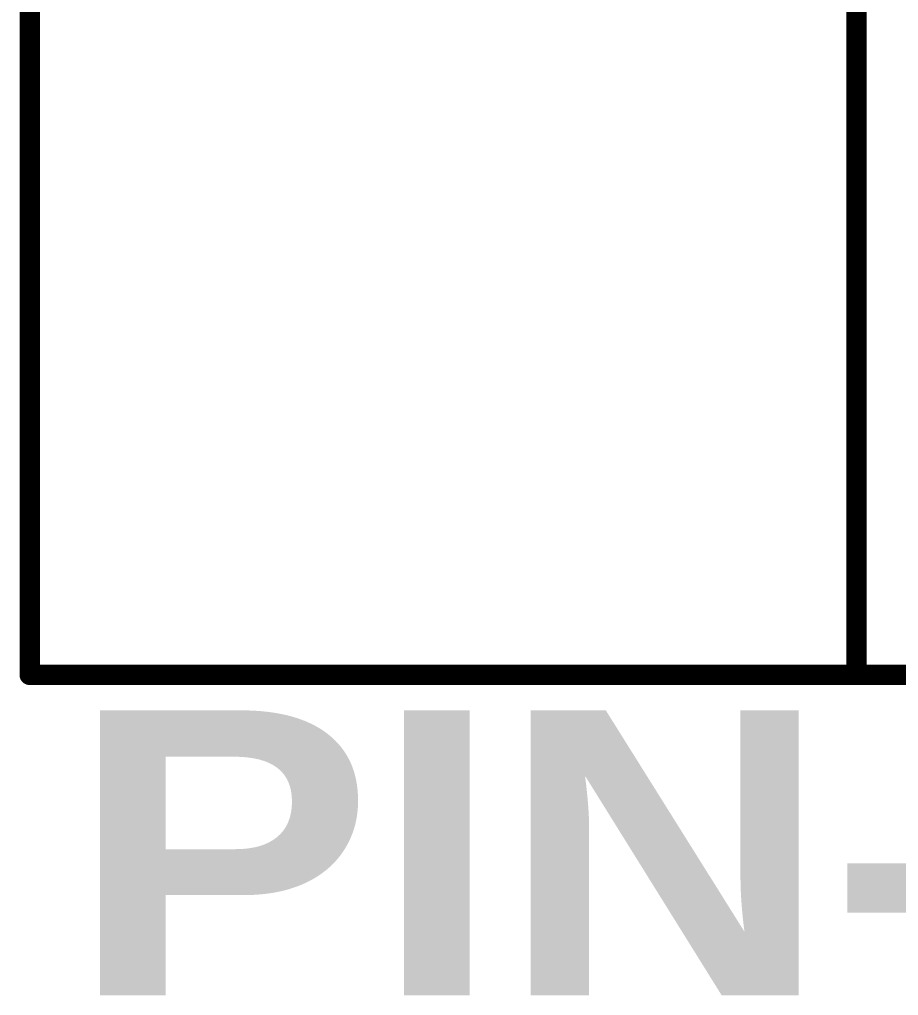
# Model space of a CAD drawing. Header units: inches. Extents: x -2 to 5376, y -4 to 5426.
# Drawn here: x 31.77 to 37.25, y 88.68 to 94.77 of the extents above; entities that cross this region are included whole.
import ezdxf

# ---------------------------------------------------------------- set-up
doc = ezdxf.new("R2010")
doc.units = ezdxf.units.IN
doc.layers.add('Top Overlay', color=2, linetype='Continuous')
doc.styles.add('Arial Black_Bold', font='', dxfattribs={"height": 0.2})
doc.styles.get('Arial Black_Bold').set_extended_font_data('Arial Black', bold=True)

# ---------------------------------------------------------------- blocks, each defined once
blk = doc.blocks.new('DB2ERM_5_08_12P_GN_128')
at = {"layer": 'Top Overlay', "const_width": 0.127}
for points in [[(35.6362, 2), (-35.6362, 2)], [(30.48, -10), (30.48, 2)], [(35.6362, -10), (35.6362, 2)]]:
    blk.add_lwpolyline(points, dxfattribs=at)
at = {"layer": 'Top Overlay', "const_width": 0.0635}
for points in [[(30.4482, 2, 1), (30.5117, 2, 1)], [(35.6044, 2, 1), (35.6679, 2, 1)], [(35.6044, 2, 1), (35.6679, 2, 1)]]:
    blk.add_lwpolyline(points, format="xyb", close=True, dxfattribs=at)

msp = doc.modelspace()

# ---------------------------------------------------------------- block references
at = {"rotation": 180}
msp.add_blockref('DB2ERM_5_08_12P_GN_128', (67.465, 92.6792), dxfattribs=at)

# ---------------------------------------------------------------- texts
at = {"layer": 'Top Overlay', "style": 'Arial Black_Bold'}
msp.add_text('PIN-12', height=1.778, rotation=360, dxfattribs=at).set_placement((32.0777, 88.68))

doc.saveas('drawing.dxf')
